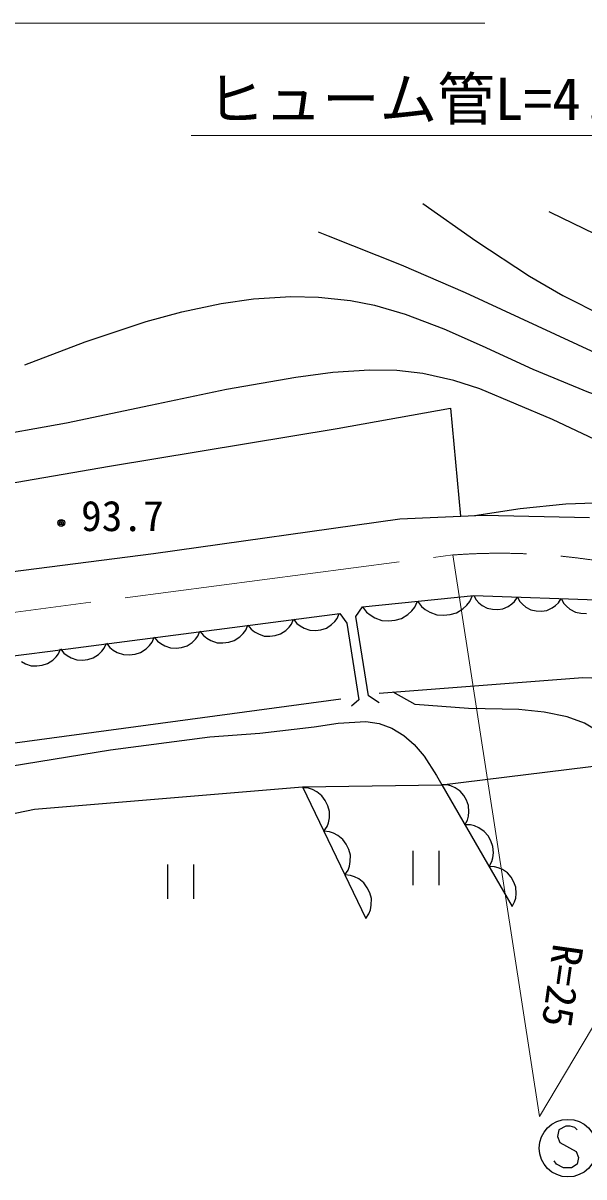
# Model space of a CAD drawing. Units: millimetres, scale not verified. Extents: x 40000 to 680000, y 20000 to 380000.
# Drawn here: x 109169 to 133525, y 264815 to 314913 of the extents above; entities that cross this region are included whole.
import ezdxf
from ezdxf.enums import TextEntityAlignment as Align

# ---------------------------------------------------------------- set-up
doc = ezdxf.new("R2010")
doc.units = ezdxf.units.MM
doc.header["$LTSCALE"] = 1000
doc.linetypes.add('CHAIN', pattern=[18.5, 12, -1.5, 3.5, -1.5])
for name, color, linetype, lineweight in [('M-BGD', 7, 'Continuous', 25), ('M-BGD-EXST', 7, 'Continuous', 25), ('M-BMK', 2, 'CHAIN', 13), ('M-STR-HTXT', 7, 'Continuous', 13)]:
    doc.layers.add(name, color=color, linetype=linetype, lineweight=lineweight)
doc.styles.add('ＭＳ ゴシック', font='')
doc.styles.get('ＭＳ ゴシック').set_extended_font_data('MS Gothic')

msp = doc.modelspace()

# ---------------------------------------------------------------- linework, layer by layer
at = {"layer": 'M-BGD'}
for p, q in [((122809, 297314), (127730, 298191)), ((127730, 298191), (128158, 293505)), ((112929, 295678), (122809, 297314)), ((104575, 294228), (112929, 295678)), ((114827, 291881), (125533, 293395)), ((125533, 293395), (129165, 293547)), ((129165, 293547), (133763, 293440)), ((92669, 289043), (114827, 291881)), ((123915, 289565), (128737, 290059)), ((126183, 289556), (126302, 289810)), ((126302, 289810), (126470, 289586)), ((126470, 289586), (126628, 289457)), ((128266, 289480), (128442, 289643)), ((128442, 289643), (128571, 289801)), ((128571, 289801), (128690, 290054)), ((128737, 290059), (128844, 289865)), ((128737, 290059), (134496, 289852)), ((128844, 289865), (128954, 289747)), ((128954, 289747), (129101, 289628)), ((129101, 289628), (129325, 289506)), ((130009, 289481), (130241, 289587)), ((130241, 289587), (130397, 289695)), ((130397, 289695), (130515, 289805)), ((130515, 289805), (130636, 289991)), ((130636, 289991), (130743, 289797)), ((130743, 289797), (130852, 289679)), ((130852, 289679), (131000, 289559)), ((132140, 289518), (132296, 289627)), ((132296, 289627), (132414, 289737)), ((132414, 289737), (132534, 289923)), ((132534, 289923), (132647, 289718)), ((132647, 289718), (132763, 289594)), ((132763, 289594), (132918, 289468)), ((110341, 287636), (122930, 289284)), ((122705, 288933), (122809, 289067)), ((122809, 289067), (122903, 289281)), ((122930, 289284), (123227, 288862)), ((123618, 289144), (123915, 289565)), ((124165, 285706), (123618, 289144)), ((123915, 289565), (124082, 289341)), ((124082, 289341), (124240, 289213)), ((124240, 289213), (124446, 289089)), ((124446, 289089), (124747, 288975)), ((125607, 289063), (125879, 289236)), ((125879, 289236), (126055, 289399)), ((126055, 289399), (126183, 289556)), ((126628, 289457), (126834, 289334)), ((126834, 289334), (127135, 289220)), ((127135, 289220), (127426, 289201)), ((127426, 289201), (127713, 289231)), ((127713, 289231), (127994, 289308)), ((127994, 289308), (128266, 289480)), ((129325, 289506), (129552, 289459)), ((129552, 289459), (129780, 289451)), ((129780, 289451), (130009, 289481)), ((131000, 289559), (131224, 289437)), ((131224, 289437), (131450, 289391)), ((131450, 289391), (131678, 289383)), ((131678, 289383), (131908, 289413)), ((131908, 289413), (132140, 289518)), ((132918, 289468), (133154, 289340)), ((133154, 289340), (133392, 289291)), ((133392, 289291), (133632, 289283)), ((118836, 288551), (118935, 288775)), ((118935, 288775), (119079, 288592)), ((119079, 288592), (119213, 288488)), ((120578, 288541), (120721, 288680)), ((120721, 288680), (120825, 288814)), ((120825, 288814), (120919, 289028)), ((120919, 289028), (121063, 288844)), ((121063, 288844), (121197, 288741)), ((121197, 288741), (121371, 288642)), ((121371, 288642), (121624, 288553)), ((121868, 288544), (122106, 288574)), ((122106, 288574), (122339, 288644)), ((122339, 288644), (122561, 288794)), ((122561, 288794), (122705, 288933)), ((123227, 288862), (123743, 285534)), ((124747, 288975), (125039, 288957)), ((125039, 288957), (125325, 288986)), ((125325, 288986), (125607, 289063)), ((114769, 288032), (114868, 288256)), ((114868, 288256), (115012, 288073)), ((115012, 288073), (115146, 287969)), ((116510, 288022), (116654, 288161)), ((116654, 288161), (116758, 288296)), ((116758, 288296), (116852, 288509)), ((116852, 288509), (117003, 288317)), ((117003, 288317), (117144, 288208)), ((117144, 288208), (117327, 288104)), ((117327, 288104), (117593, 288011)), ((118098, 288033), (118343, 288107)), ((118343, 288107), (118577, 288263)), ((118577, 288263), (118727, 288410)), ((118727, 288410), (118836, 288551)), ((119213, 288488), (119387, 288389)), ((119387, 288389), (119640, 288300)), ((119640, 288300), (119884, 288291)), ((119884, 288291), (120122, 288321)), ((120122, 288321), (120355, 288391)), ((120355, 288391), (120578, 288541)), ((121624, 288553), (121868, 288544)), ((94631, 285677), (110341, 287636)), ((110707, 287524), (110801, 287738)), ((110801, 287738), (110945, 287555)), ((112443, 287504), (112587, 287643)), ((112587, 287643), (112691, 287777)), ((112691, 287777), (112785, 287991)), ((112785, 287991), (112936, 287798)), ((112936, 287798), (113077, 287689)), ((113077, 287689), (113260, 287586)), ((113260, 287586), (113525, 287492)), ((114031, 287515), (114275, 287588)), ((114275, 287588), (114509, 287745)), ((114509, 287745), (114660, 287891)), ((114660, 287891), (114769, 288032)), ((115146, 287969), (115320, 287870)), ((115320, 287870), (115573, 287782)), ((115573, 287782), (115816, 287772)), ((115816, 287772), (116055, 287803)), ((116055, 287803), (116288, 287873)), ((116288, 287873), (116510, 288022)), ((117593, 288011), (117848, 288001)), ((117848, 288001), (118098, 288033)), ((109095, 287198), (109269, 287099)), ((109269, 287099), (109522, 287010)), ((110004, 287031), (110237, 287101)), ((110237, 287101), (110459, 287251)), ((110459, 287251), (110603, 287390)), ((110603, 287390), (110707, 287524)), ((110945, 287555), (111079, 287451)), ((111079, 287451), (111253, 287352)), ((111253, 287352), (111506, 287263)), ((111506, 287263), (111749, 287254)), ((111749, 287254), (111987, 287284)), ((111987, 287284), (112220, 287354)), ((112220, 287354), (112443, 287504)), ((113525, 287492), (113781, 287483)), ((113781, 287483), (114031, 287515)), ((109522, 287010), (109765, 287001)), ((109765, 287001), (110004, 287031)), ((124629, 285818), (133480, 286504)), ((133480, 286504), (137730, 286322)), ((104051, 283016), (122973, 285572)), ((124634, 285393), (124165, 285706)), ((123743, 285534), (123430, 285253)), ((127352, 281837), (135381, 282826)), ((109667, 280781), (121309, 281745)), ((121309, 281745), (127352, 281837)), ((121309, 281745), (124056, 276038)), ((121568, 281693), (121324, 281715)), ((121736, 281634), (121568, 281693)), ((121922, 281537), (121736, 281634)), ((127585, 281835), (127351, 281838)), ((127352, 281837), (130404, 276557)), ((127749, 281791), (127585, 281835)), ((127933, 281712), (127749, 281791)), ((128157, 281564), (127933, 281712)), ((128311, 281377), (128157, 281564)), ((122145, 281365), (121922, 281537)), ((122292, 281156), (122145, 281365)), ((122402, 280929), (122292, 281156)), ((128431, 281169), (128311, 281377)), ((128517, 280941), (128431, 281169)), ((102474, 279294), (109667, 280781)), ((122473, 280683), (122402, 280929)), ((122469, 280402), (122473, 280683)), ((128509, 280475), (128533, 280673)), ((128533, 280673), (128517, 280941)), ((122369, 280027), (122428, 280196)), ((122428, 280196), (122469, 280402)), ((128352, 280107), (128465, 280311)), ((128597, 280103), (128352, 280107)), ((128465, 280311), (128509, 280475)), ((128769, 280057), (128597, 280103)), ((128962, 279974), (128769, 280057)), ((122235, 279823), (122369, 280027)), ((122479, 279800), (122235, 279823)), ((122647, 279741), (122479, 279800)), ((122833, 279645), (122647, 279741)), ((123056, 279472), (122833, 279645)), ((129198, 279819), (128962, 279974)), ((129360, 279622), (129198, 279819)), ((129486, 279404), (129360, 279622)), ((123203, 279263), (123056, 279472)), ((123312, 279036), (123203, 279263)), ((129576, 279165), (129486, 279404)), ((129593, 278884), (129576, 279165)), ((123384, 278791), (123312, 279036)), ((123380, 278509), (123384, 278791)), ((126101, 278980), (126101, 277480)), ((127241, 277480), (127241, 278980)), ((129522, 278503), (129568, 278675)), ((129568, 278675), (129593, 278884)), ((115446, 278384), (115446, 276884)), ((116586, 276884), (116586, 278384)), ((123145, 277931), (123280, 278135)), ((123280, 278135), (123339, 278303)), ((123339, 278303), (123380, 278509)), ((129403, 278289), (129522, 278503)), ((129636, 278285), (129403, 278289)), ((129800, 278241), (129636, 278285)), ((129984, 278163), (129800, 278241)), ((130208, 278015), (129984, 278163)), ((123389, 277908), (123145, 277931)), ((123557, 277849), (123389, 277908)), ((123744, 277752), (123557, 277849)), ((123967, 277580), (123744, 277752)), ((124114, 277371), (123967, 277580)), ((130363, 277827), (130208, 278015)), ((130483, 277619), (130363, 277827)), ((130569, 277391), (130483, 277619)), ((124223, 277144), (124114, 277371)), ((124295, 276899), (124223, 277144)), ((130561, 276925), (130585, 277124)), ((130585, 277124), (130569, 277391)), ((124250, 276411), (124290, 276617)), ((124290, 276617), (124295, 276899)), ((130404, 276557), (130517, 276761)), ((130517, 276761), (130561, 276925)), ((124056, 276038), (124191, 276243)), ((124191, 276243), (124250, 276411))]:
    msp.add_line(p, q, dxfattribs=at)
for points in [[(126532, 307080), (128825, 305454), (131167, 303921), (132612, 303086), (134393, 302192), (136780, 301163), (139402, 300152), (140003, 299927)], [(152521, 300583), (149128, 301046), (145765, 301609), (143814, 302027), (141700, 302592), (139936, 303174), (137893, 303971), (134969, 305283), (132075, 306693), (132016, 306722)], [(154071, 296172), (151253, 296178), (148251, 296293), (146464, 296462), (144797, 296719), (143044, 297105), (141310, 297595), (139220, 298311), (137163, 299127), (128386, 303195), (125600, 304404), (122439, 305658), (122002, 305828)], [(109243, 300071), (111865, 301066), (114520, 301956), (116065, 302378), (117778, 302737), (119180, 302933), (120793, 303035), (121998, 303013), (123385, 302867), (124434, 302658), (125766, 302274), (127444, 301639), (129099, 300904), (131301, 299882), (133717, 298883), (138291, 297413), (142780, 295865), (145368, 294741)], [(156276, 290270), (146750, 292611), (143088, 293598), (139380, 294703), (137301, 295424), (135294, 296231), (132154, 297697), (129002, 299038), (127873, 299396), (126536, 299694), (125396, 299823), (124215, 299845), (122621, 299740), (121014, 299528), (117996, 298997), (114702, 298309), (111048, 297543), (107318, 296870)], [(128770, 293531), (130751, 293839), (132739, 294046), (133980, 294080), (135580, 293997), (137172, 293779), (138574, 293481), (141236, 292709)], [(135381, 282826), (134720, 283602), (133979, 284259), (133545, 284512), (132797, 284793), (131797, 284997), (130702, 285108), (128513, 285156), (126199, 285333), (125241, 285865)], [(100966, 282798), (103163, 282583), (105558, 282462), (107008, 282499), (108602, 282646), (112969, 283353), (117282, 283927), (119450, 284075), (121815, 284353), (122848, 284519), (124059, 284582), (124638, 284496), (125187, 284299), (125701, 283986), (126160, 283585), (126586, 283083), (127125, 282240), (127352, 281837)]]:
    msp.add_lwpolyline(points, dxfattribs=at)
for radius in [150, 90, 30]:
    msp.add_circle((110828, 293212), radius, dxfattribs=at)
at = {"layer": 'M-BGD-EXST'}
for p, q in [((132433, 266865), (132383, 266565)), ((132383, 266565), (132483, 266315)), ((132733, 267015), (132433, 266865)), ((132933, 267015), (132733, 267015)), ((133133, 266965), (132933, 267015)), ((133233, 266865), (133133, 266965)), ((132483, 266315), (133183, 265915)), ((133183, 265915), (133283, 265665)), ((133283, 265665), (133233, 265365)), ((132333, 265365), (132233, 265515)), ((132633, 265215), (132333, 265365)), ((132983, 265215), (132633, 265215)), ((133233, 265365), (132983, 265215))]:
    msp.add_line(p, q, dxfattribs=at)
msp.add_circle((132833, 266065), 1250, dxfattribs=at)
at = {"layer": 'M-BMK'}
msp.add_line((95258, 287565), (127825, 291818), dxfattribs=at)
msp.add_arc((129876, 264236), 27658, 59.6527, 94.252, dxfattribs=at)
at = {"layer": 'M-STR-HTXT'}
for p, q in [((86884, 314913), (129221, 314913)), ((149500, 310033), (116466, 310033)), ((127825, 291818), (131599, 267439)), ((131599, 267439), (143850, 288104))]:
    msp.add_line(p, q, dxfattribs=at)

# ---------------------------------------------------------------- texts
at = {"layer": 'M-BGD', "style": 'ＭＳ ゴシック'}
msp.add_text('93.7', height=1320, dxfattribs=at).set_placement((111687, 292459), align=Align.BOTTOM_LEFT)
at = {"layer": 'M-STR-HTXT', "style": 'ＭＳ ゴシック'}
msp.add_text('ヒューム管L=4.3 φ=400', height=1833, dxfattribs=at).set_placement((117151, 310154), align=Align.BOTTOM_LEFT)
msp.add_text('R=25', height=1320, rotation=261.9, dxfattribs=at).set_placement((131808, 275043), align=Align.BOTTOM_LEFT)

doc.saveas('drawing.dxf')
